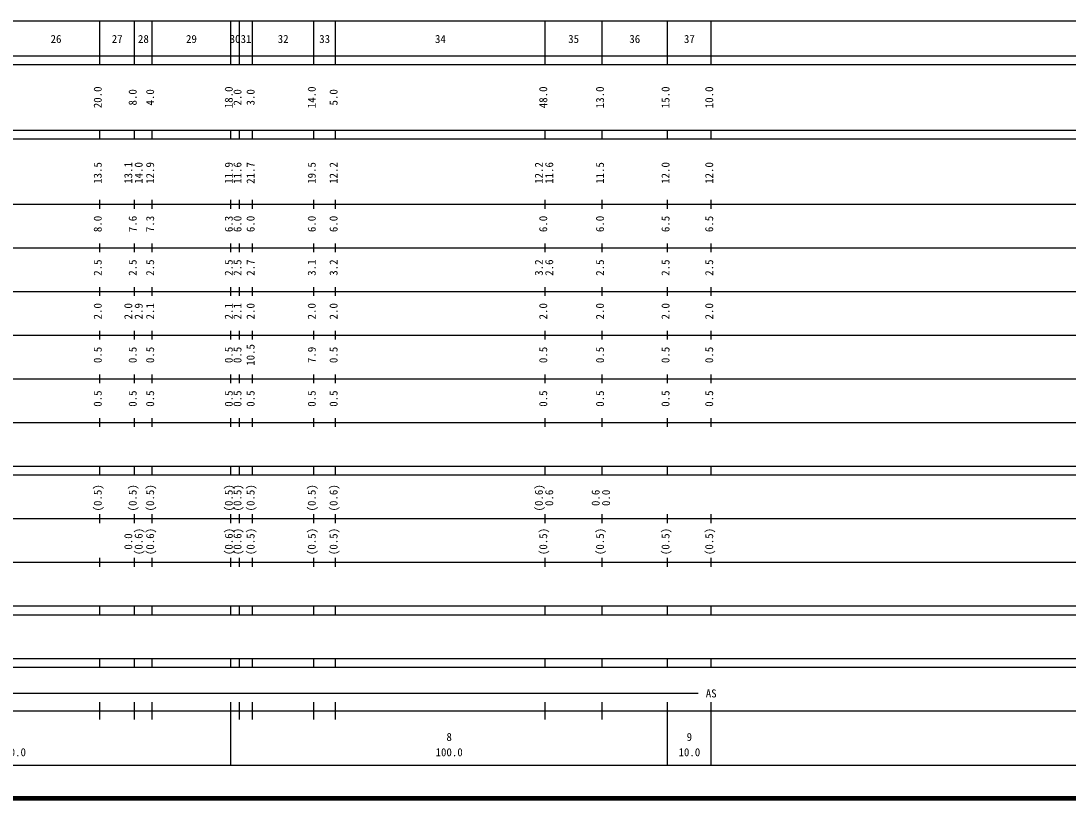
# Model space of a CAD drawing. Units: millimetres, scale not verified. Extents: x 40000 to 680000, y 20000 to 380000.
# Drawn here: x 319964 to 559702, y 20000 to 198000 of the extents above; entities that cross this region are included whole.
import ezdxf
from ezdxf.enums import TextEntityAlignment as Align

# ---------------------------------------------------------------- set-up
doc = ezdxf.new("R2010")
doc.units = ezdxf.units.MM
doc.header["$LTSCALE"] = 1000
doc.layers.add('M-TTL', color=2, linetype='Continuous', lineweight=140)
doc.layers.add('M-TTL-BAND', color=7, linetype='Continuous', lineweight=25)
doc.styles.add('ＭＳ ゴシック', font='')
doc.styles.get('ＭＳ ゴシック').set_extended_font_data('MS Gothic')

msp = doc.modelspace()

# ---------------------------------------------------------------- linework, layer by layer
at = {"layer": 'M-TTL'}
msp.add_line((40000, 20000), (680000, 20000), dxfattribs=at)
at = {"layer": 'M-TTL-BAND'}
for p, q in [((68000, 198000), (579000, 198000)), ((338000, 188000), (338000, 198000)), ((346000, 188000), (346000, 198000)), ((350000, 188000), (350000, 198000)), ((368000, 188000), (368000, 198000)), ((370000, 188000), (370000, 198000)), ((373000, 188000), (373000, 198000)), ((387000, 188000), (387000, 198000)), ((392000, 188000), (392000, 198000)), ((440000, 188000), (440000, 198000)), ((453000, 188000), (453000, 198000)), ((468000, 188000), (468000, 198000)), ((478000, 188000), (478000, 198000)), ((40000, 190000), (579000, 190000)), ((40000, 188000), (579000, 188000)), ((40000, 173000), (579000, 173000)), ((338000, 171000), (338000, 173000)), ((346000, 171000), (346000, 173000)), ((350000, 171000), (350000, 173000)), ((368000, 171000), (368000, 173000)), ((370000, 171000), (370000, 173000)), ((373000, 171000), (373000, 173000)), ((387000, 171000), (387000, 173000)), ((392000, 171000), (392000, 173000)), ((440000, 171000), (440000, 173000)), ((453000, 171000), (453000, 173000)), ((468000, 171000), (468000, 173000)), ((478000, 171000), (478000, 173000)), ((40000, 171000), (579000, 171000)), ((40000, 156000), (579000, 156000)), ((338000, 155000), (338000, 157000)), ((346000, 155000), (346000, 157000)), ((350000, 155000), (350000, 157000)), ((368000, 155000), (368000, 157000)), ((370000, 155000), (370000, 157000)), ((373000, 155000), (373000, 157000)), ((387000, 155000), (387000, 157000)), ((392000, 155000), (392000, 157000)), ((440000, 155000), (440000, 157000)), ((453000, 155000), (453000, 157000)), ((468000, 155000), (468000, 157000)), ((478000, 155000), (478000, 157000)), ((338000, 145000), (338000, 147000)), ((346000, 145000), (346000, 147000)), ((350000, 145000), (350000, 147000)), ((368000, 145000), (368000, 147000)), ((370000, 145000), (370000, 147000)), ((373000, 145000), (373000, 147000)), ((387000, 145000), (387000, 147000)), ((392000, 145000), (392000, 147000)), ((440000, 145000), (440000, 147000)), ((453000, 145000), (453000, 147000)), ((468000, 145000), (468000, 147000)), ((478000, 145000), (478000, 147000)), ((46000, 146000), (579000, 146000)), ((338000, 135000), (338000, 137000)), ((346000, 135000), (346000, 137000)), ((350000, 135000), (350000, 137000)), ((368000, 135000), (368000, 137000)), ((370000, 135000), (370000, 137000)), ((373000, 135000), (373000, 137000)), ((387000, 135000), (387000, 137000)), ((392000, 135000), (392000, 137000)), ((440000, 135000), (440000, 137000)), ((453000, 135000), (453000, 137000)), ((468000, 135000), (468000, 137000)), ((478000, 135000), (478000, 137000)), ((52000, 136000), (579000, 136000)), ((46000, 126000), (579000, 126000)), ((338000, 125000), (338000, 127000)), ((346000, 125000), (346000, 127000)), ((350000, 125000), (350000, 127000)), ((368000, 125000), (368000, 127000)), ((370000, 125000), (370000, 127000)), ((373000, 125000), (373000, 127000)), ((387000, 125000), (387000, 127000)), ((392000, 125000), (392000, 127000)), ((440000, 125000), (440000, 127000)), ((453000, 125000), (453000, 127000)), ((468000, 125000), (468000, 127000)), ((478000, 125000), (478000, 127000)), ((52000, 116000), (579000, 116000)), ((338000, 115000), (338000, 117000)), ((346000, 115000), (346000, 117000)), ((350000, 115000), (350000, 117000)), ((368000, 115000), (368000, 117000)), ((370000, 115000), (370000, 117000)), ((373000, 115000), (373000, 117000)), ((387000, 115000), (387000, 117000)), ((392000, 115000), (392000, 117000)), ((440000, 115000), (440000, 117000)), ((453000, 115000), (453000, 117000)), ((468000, 115000), (468000, 117000)), ((478000, 115000), (478000, 117000)), ((46000, 106000), (579000, 106000)), ((338000, 105000), (338000, 107000)), ((346000, 105000), (346000, 107000)), ((350000, 105000), (350000, 107000)), ((368000, 105000), (368000, 107000)), ((370000, 105000), (370000, 107000)), ((373000, 105000), (373000, 107000)), ((387000, 105000), (387000, 107000)), ((392000, 105000), (392000, 107000)), ((440000, 105000), (440000, 107000)), ((453000, 105000), (453000, 107000)), ((468000, 105000), (468000, 107000)), ((478000, 105000), (478000, 107000)), ((40000, 96000), (579000, 96000)), ((338000, 94000), (338000, 96000)), ((346000, 94000), (346000, 96000)), ((350000, 94000), (350000, 96000)), ((368000, 94000), (368000, 96000)), ((370000, 94000), (370000, 96000)), ((373000, 94000), (373000, 96000)), ((387000, 94000), (387000, 96000)), ((392000, 94000), (392000, 96000)), ((440000, 94000), (440000, 96000)), ((453000, 94000), (453000, 96000)), ((468000, 94000), (468000, 96000)), ((478000, 94000), (478000, 96000)), ((40000, 94000), (579000, 94000)), ((49000, 84000), (579000, 84000)), ((338000, 83000), (338000, 85000)), ((346000, 83000), (346000, 85000)), ((350000, 83000), (350000, 85000)), ((368000, 83000), (368000, 85000)), ((370000, 83000), (370000, 85000)), ((373000, 83000), (373000, 85000)), ((387000, 83000), (387000, 85000)), ((392000, 83000), (392000, 85000)), ((440000, 83000), (440000, 85000)), ((453000, 83000), (453000, 85000)), ((468000, 83000), (468000, 85000)), ((478000, 83000), (478000, 85000)), ((338000, 73000), (338000, 75000)), ((346000, 73000), (346000, 75000)), ((350000, 73000), (350000, 75000)), ((368000, 73000), (368000, 75000)), ((370000, 73000), (370000, 75000)), ((373000, 73000), (373000, 75000)), ((387000, 73000), (387000, 75000)), ((392000, 73000), (392000, 75000)), ((440000, 73000), (440000, 75000)), ((453000, 73000), (453000, 75000)), ((468000, 73000), (468000, 75000)), ((478000, 73000), (478000, 75000)), ((40000, 74000), (579000, 74000)), ((40000, 64000), (579000, 64000)), ((338000, 62000), (338000, 64000)), ((346000, 62000), (346000, 64000)), ((350000, 62000), (350000, 64000)), ((368000, 62000), (368000, 64000)), ((370000, 62000), (370000, 64000)), ((373000, 62000), (373000, 64000)), ((387000, 62000), (387000, 64000)), ((392000, 62000), (392000, 64000)), ((440000, 62000), (440000, 64000)), ((453000, 62000), (453000, 64000)), ((468000, 62000), (468000, 64000)), ((478000, 62000), (478000, 64000)), ((40000, 62000), (579000, 62000)), ((40000, 52000), (579000, 52000)), ((338000, 50000), (338000, 52000)), ((346000, 50000), (346000, 52000)), ((350000, 50000), (350000, 52000)), ((368000, 50000), (368000, 52000)), ((370000, 50000), (370000, 52000)), ((373000, 50000), (373000, 52000)), ((387000, 50000), (387000, 52000)), ((392000, 50000), (392000, 52000)), ((440000, 50000), (440000, 52000)), ((453000, 50000), (453000, 52000)), ((468000, 50000), (468000, 52000)), ((478000, 50000), (478000, 52000)), ((40000, 50000), (579000, 50000)), ((71000, 44000), (475000, 44000)), ((338000, 38000), (338000, 42000)), ((346000, 38000), (346000, 42000)), ((350000, 38000), (350000, 42000)), ((368000, 27500), (368000, 42000)), ((370000, 38000), (370000, 42000)), ((373000, 38000), (373000, 42000)), ((387000, 38000), (387000, 42000)), ((392000, 38000), (392000, 42000)), ((440000, 38000), (440000, 42000)), ((453000, 38000), (453000, 42000)), ((468000, 27500), (468000, 42000)), ((478000, 27500), (478000, 42000)), ((40000, 40000), (579000, 40000)), ((68000, 27500), (579000, 27500))]:
    msp.add_line(p, q, dxfattribs=at)

# ---------------------------------------------------------------- texts
at = {"layer": 'M-TTL-BAND', "style": 'ＭＳ ゴシック'}
for s, p in [('26', (328000, 192405)), ('27', (342000, 192405)), ('28', (348000, 192405)), ('29', (359000, 192405)), ('30', (369000, 192405)), ('31', (371500, 192405)), ('32', (380000, 192405)), ('33', (389500, 192405)), ('34', (416000, 192405)), ('35', (446500, 192405)), ('36', (460500, 192405)), ('37', (473000, 192405)), ('AS', (478000, 42500)), ('8', (418000, 32523)), ('9', (473000, 32523)), ('100.0', (318000, 29033)), ('100.0', (418000, 29033)), ('10.0', (473000, 29033))]:
    msp.add_text(s, height=1833, dxfattribs=at).set_placement(p, align=Align.BOTTOM_CENTER)
for s, p in [('20.0', (339000, 180500)), ('8.0', (347000, 180500)), ('4.0', (351000, 180500)), ('18.0', (369000, 180500)), ('2.0', (371000, 180500)), ('3.0', (374000, 180500)), ('14.0', (388000, 180500)), ('5.0', (393000, 180500)), ('48.0', (441000, 180500)), ('13.0', (454000, 180500)), ('15.0', (469000, 180500)), ('10.0', (479000, 180500)), ('13.5', (339000, 163174)), ('13.1', (346000, 163174)), ('14.0', (348370, 163174)), ('12.9', (351000, 163174)), ('11.9', (369000, 163174)), ('11.6', (371000, 163174)), ('21.7', (374000, 163174)), ('19.5', (388000, 163174)), ('12.2', (393000, 163174)), ('12.2', (440000, 163174)), ('11.6', (442370, 163174)), ('11.5', (454000, 163174)), ('12.0', (469000, 163174)), ('12.0', (479000, 163174)), ('8.0', (339000, 151500)), ('7.6', (347000, 151500)), ('7.3', (351000, 151500)), ('6.3', (369000, 151500)), ('6.0', (371000, 151500)), ('6.0', (374000, 151500)), ('6.0', (388000, 151500)), ('6.0', (393000, 151500)), ('6.0', (441000, 151500)), ('6.0', (454000, 151500)), ('6.5', (469000, 151500)), ('6.5', (479000, 151500)), ('2.5', (339000, 141500)), ('2.5', (347000, 141500)), ('2.5', (351000, 141500)), ('2.5', (369000, 141500)), ('2.5', (371000, 141500)), ('2.7', (374000, 141500)), ('3.1', (388000, 141500)), ('3.2', (393000, 141500)), ('3.2', (440000, 141500)), ('2.6', (442370, 141500)), ('2.5', (454000, 141500)), ('2.5', (469000, 141500)), ('2.5', (479000, 141500)), ('2.0', (339000, 131500)), ('2.0', (346000, 131500)), ('2.9', (348370, 131500)), ('2.1', (351000, 131500)), ('2.1', (369000, 131500)), ('2.1', (371000, 131500)), ('2.0', (374000, 131500)), ('2.0', (388000, 131500)), ('2.0', (393000, 131500)), ('2.0', (441000, 131500)), ('2.0', (454000, 131500)), ('2.0', (469000, 131500)), ('2.0', (479000, 131500)), ('0.5', (339000, 121500)), ('0.5', (347000, 121500)), ('0.5', (351000, 121500)), ('0.5', (369000, 121500)), ('0.5', (371000, 121500)), ('10.5', (374000, 121500)), ('7.9', (388000, 121500)), ('0.5', (393000, 121500)), ('0.5', (441000, 121500)), ('0.5', (454000, 121500)), ('0.5', (469000, 121500)), ('0.5', (479000, 121500)), ('0.5', (339000, 111500)), ('0.5', (347000, 111500)), ('0.5', (351000, 111500)), ('0.5', (369000, 111500)), ('0.5', (371000, 111500)), ('0.5', (374000, 111500)), ('0.5', (388000, 111500)), ('0.5', (393000, 111500)), ('0.5', (441000, 111500)), ('0.5', (454000, 111500)), ('0.5', (469000, 111500)), ('0.5', (479000, 111500)), ('(0.5)', (339000, 88764)), ('(0.5)', (347000, 88764)), ('(0.5)', (351000, 88764)), ('(0.5)', (369000, 88764)), ('(0.5)', (371000, 88764)), ('(0.5)', (374000, 88764)), ('(0.5)', (388000, 88764)), ('(0.6)', (393000, 88764)), ('(0.6)', (440000, 88764)), ('0.6', (442370, 88764)), ('0.6', (453000, 88764)), ('0.0', (455370, 88764)), ('(0.6)', (348370, 78764)), ('(0.6)', (351000, 78764)), ('(0.6)', (369000, 78764)), ('(0.6)', (371000, 78764)), ('(0.5)', (374000, 78764)), ('(0.5)', (388000, 78764)), ('(0.5)', (393000, 78764)), ('(0.5)', (441000, 78764)), ('(0.5)', (454000, 78764)), ('(0.5)', (469000, 78764)), ('(0.5)', (479000, 78764)), ('0.0', (346000, 78764))]:
    msp.add_text(s, height=1833, rotation=90, dxfattribs=at).set_placement(p, align=Align.BOTTOM_CENTER)

doc.saveas('drawing.dxf')
